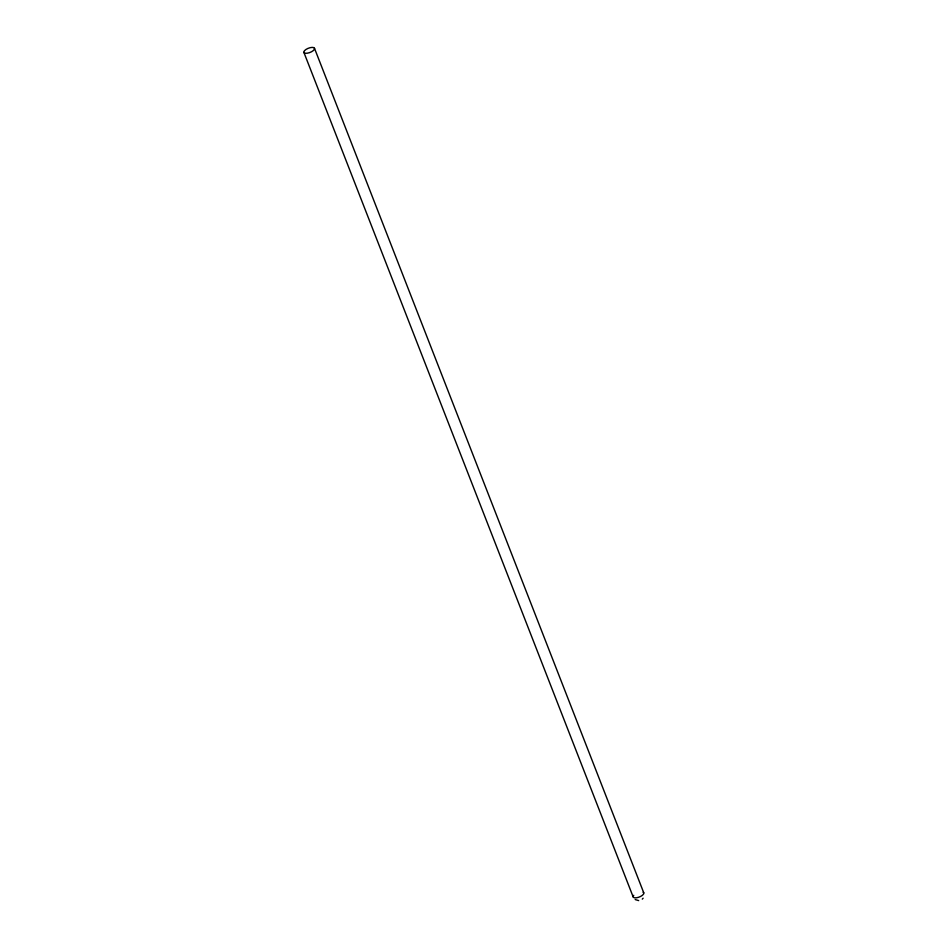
<?xml version="1.0" encoding="UTF-8"?>
<svg xmlns="http://www.w3.org/2000/svg" width="948" height="948" viewBox="0 0 948 948"><rect width="100%" height="100%" fill="white"/><g stroke="black" fill="none" stroke-linecap="round" stroke-linejoin="round"><path stroke-width="1.42" d="M643.111 898.218L642.294 899.131M638.679 900.6L635.196 899.557M314.499 48.312A5.676 2.263 -21.3 0 1 307.199 53.218A5.676 2.263 -21.3 0 1 305.884 49.521A5.676 2.263 -21.3 0 1 314.499 48.312L643.787 892.886M303.893 52.389L633.181 896.962M643.159 892.258A5.676 2.263 -21.3 0 1 638.537 897.306A5.676 2.263 -21.3 0 1 633.738 895.315"/></g></svg>
